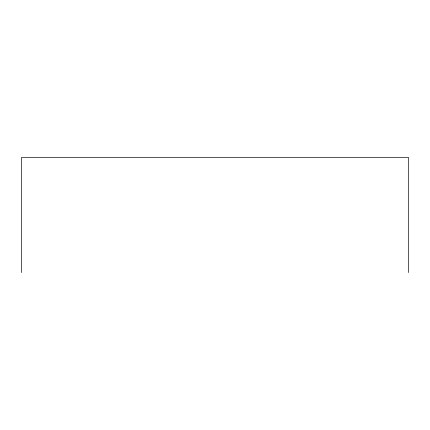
<?xml version="1.0" encoding="UTF-8"?>
<svg xmlns="http://www.w3.org/2000/svg" width="430" height="430" viewBox="0 0 430 430"><rect width="100%" height="100%" fill="white"/><g stroke="black" fill="none" stroke-linecap="round" stroke-linejoin="round"><path stroke-width="0.64" d="M408.5 272.555L408.5 157.445L21.5 157.445L21.5 272.555"/></g></svg>
